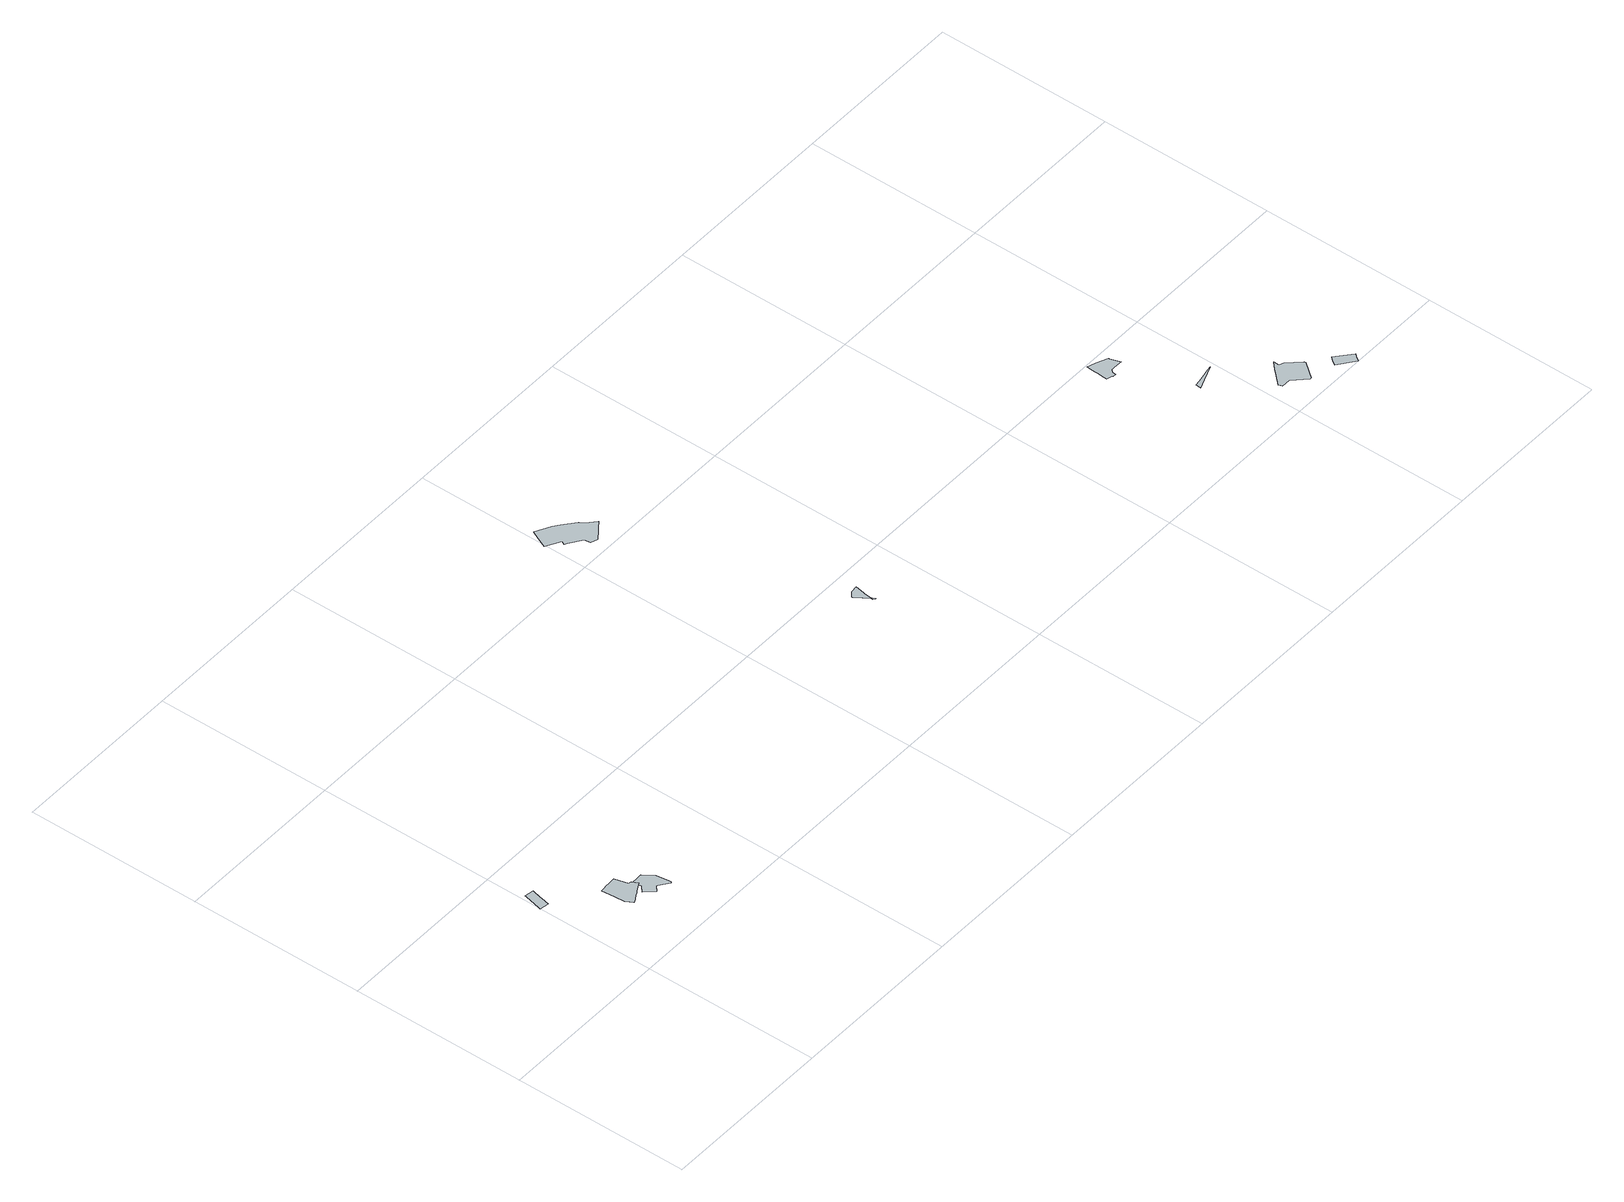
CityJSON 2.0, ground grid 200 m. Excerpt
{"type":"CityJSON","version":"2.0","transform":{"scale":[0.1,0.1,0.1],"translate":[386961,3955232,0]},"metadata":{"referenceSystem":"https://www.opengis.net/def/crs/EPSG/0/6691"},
"CityObjects":{
"object1":{"type":"GenericCityObject","attributes":{"prefecture":"13","disasterType":"1","areaType":"1","zoneNumber":"116001-K005","zoneName":"-","status":"0"},"geometry":[{"type":"MultiSurface","lod":"1","boundaries":[[[0,1,2,3,4,5,6,7,8,9]]]}]},
"object2":{"type":"GenericCityObject","attributes":{"prefecture":"13","disasterType":"1","areaType":"2","zoneNumber":"116001-K005","zoneName":"-","status":"0"},"geometry":[{"type":"MultiSurface","lod":"1","boundaries":[[[10,5,0,11]]]}]},
"object3":{"type":"GenericCityObject","attributes":{"prefecture":"13","disasterType":"1","areaType":"1","zoneNumber":"116001-K007","zoneName":"-","status":"0"},"geometry":[{"type":"MultiSurface","lod":"1","boundaries":[[[12,13,14,15,16,17,18,19,20,21,22,23,24,25,26,27]]]}]},
"object4":{"type":"GenericCityObject","attributes":{"prefecture":"13","disasterType":"1","areaType":"1","zoneNumber":"116001-K006","zoneName":"-","status":"0"},"geometry":[{"type":"MultiSurface","lod":"1","boundaries":[[[28,29,30,31,32,33,34,35,36,37,38,39,40,41,42]]]}]},
"object5":{"type":"GenericCityObject","attributes":{"prefecture":"13","disasterType":"1","areaType":"1","zoneNumber":"117001-K094","zoneName":"-","status":"0"},"geometry":[{"type":"MultiSurface","lod":"1","boundaries":[[[43,44,45,46,47,48,49,50,51,52,53,54,55,56,57,58,59,60]]]}]},
"object6":{"type":"GenericCityObject","attributes":{"prefecture":"13","disasterType":"1","areaType":"1","zoneNumber":"117001-K095","zoneName":"-","status":"0"},"geometry":[{"type":"MultiSurface","lod":"1","boundaries":[[[61,62,63,64,65,66,67,68,69,70,71,72,73,74,75,76,77,78]]]}]},
"object7":{"type":"GenericCityObject","attributes":{"prefecture":"13","disasterType":"1","areaType":"1","zoneNumber":"117001-K096","zoneName":"-","status":"0"},"geometry":[{"type":"MultiSurface","lod":"1","boundaries":[[[79,80,81,82,83,84,85,86,87,88,89,90,91,92,93,94,95,96,97]]]}]},
"object8":{"type":"GenericCityObject","attributes":{"prefecture":"13","disasterType":"1","areaType":"1","zoneNumber":"117001-K097","zoneName":"-","status":"0"},"geometry":[{"type":"MultiSurface","lod":"1","boundaries":[[[98,99,100,101,102,103,104,105,106,107]]]}]},
"object9":{"type":"GenericCityObject","attributes":{"prefecture":"13","disasterType":"1","areaType":"1","zoneNumber":"117001-K098","zoneName":"-","status":"0"},"geometry":[{"type":"MultiSurface","lod":"1","boundaries":[[[108,109,110,111,112,113,114,115,116,117,118,119,120,121]]]}]},
"object10":{"type":"GenericCityObject","attributes":{"prefecture":"13","disasterType":"1","areaType":"2","zoneNumber":"117001-K099","zoneName":"-","status":"0"},"geometry":[{"type":"MultiSurface","lod":"1","boundaries":[[[122,123,124,125,126,127]]]}]}
},
"vertices":[
[132,1459,0],[152,1546,0],[154,1556,0],[56,1573,0],[55,1569,0],[33,1475,0],[26,1446,0],[3,1349,0],[103,1330,0],[125,1427,0],
[39,1500,0],[138,1486,0],
[723,744,0],[754,761,0],[775,773,0],[877,831,0],[842,899,0],[815,905,0],[773,1058,0],[740,1055,0],[673,1050,0],[665,1050,0],[596,1044,0],[566,1042,0],[582,886,0],[593,778,0],[636,695,0],[675,716,0],
[976,887,0],[806,883,0],[821,862,0],[863,801,0],[869,792,0],[870,791,0],[858,780,0],[802,730,0],[894,627,0],[954,679,0],[966,670,0],[1004,641,0],[1073,589,0],[1089,609,0],[1061,773,0],
[4509,4239,0],[4589,4299,0],[4490,4384,0],[4458,4438,0],[4324,4554,0],[4255,4602,0],[4254,4603,0],[4082,4693,0],[4040,4602,0],[4037,4595,0],[3988,4489,0],[4152,4401,0],[4130,4355,0],[4161,4344,0],[4297,4247,0],[4311,4173,0],[4386,4147,0],[4477,4215,0],
[5390,1607,0],[5400,1675,0],[5403,1693,0],[5418,1792,0],[5349,1786,0],[5340,1782,0],[5287,1740,0],[5287,1730,0],[5342,1647,0],[5355,1626,0],[5386,1579,0],[5383,1559,0],[5403,1550,0],[5402,1552,0],[5404,1551,0],[5410,1542,0],[5414,1545,0],[5399,1569,0],
[9441,1898,0],[9315,1952,0],[9215,1982,0],[9212,1924,0],[9209,1882,0],[9208,1857,0],[9202,1765,0],[9201,1735,0],[9273,1715,0],[9265,1706,0],[9308,1705,0],[9309,1745,0],[9310,1754,0],[9332,1779,0],[9349,1779,0],[9374,1778,0],[9454,1775,0],[9474,1775,0],[9434,1889,0],
[9863,1026,0],[9907,1043,0],[9956,1062,0],[9953,1062,0],[9908,1053,0],[9855,1043,0],[9771,1027,0],[9672,1009,0],[9670,952,0],[9774,992,0],
[10575,399,0],[10443,540,0],[10392,567,0],[10389,629,0],[10320,557,0],[10259,492,0],[10165,394,0],[10184,348,0],[10285,350,0],[10425,205,0],[10441,206,0],[10502,286,0],[10517,305,0],[10577,384,0],
[10969,83,0],[10792,237,0],[10761,194,0],[10724,142,0],[10911,2,0],[10949,55,0]
]}
